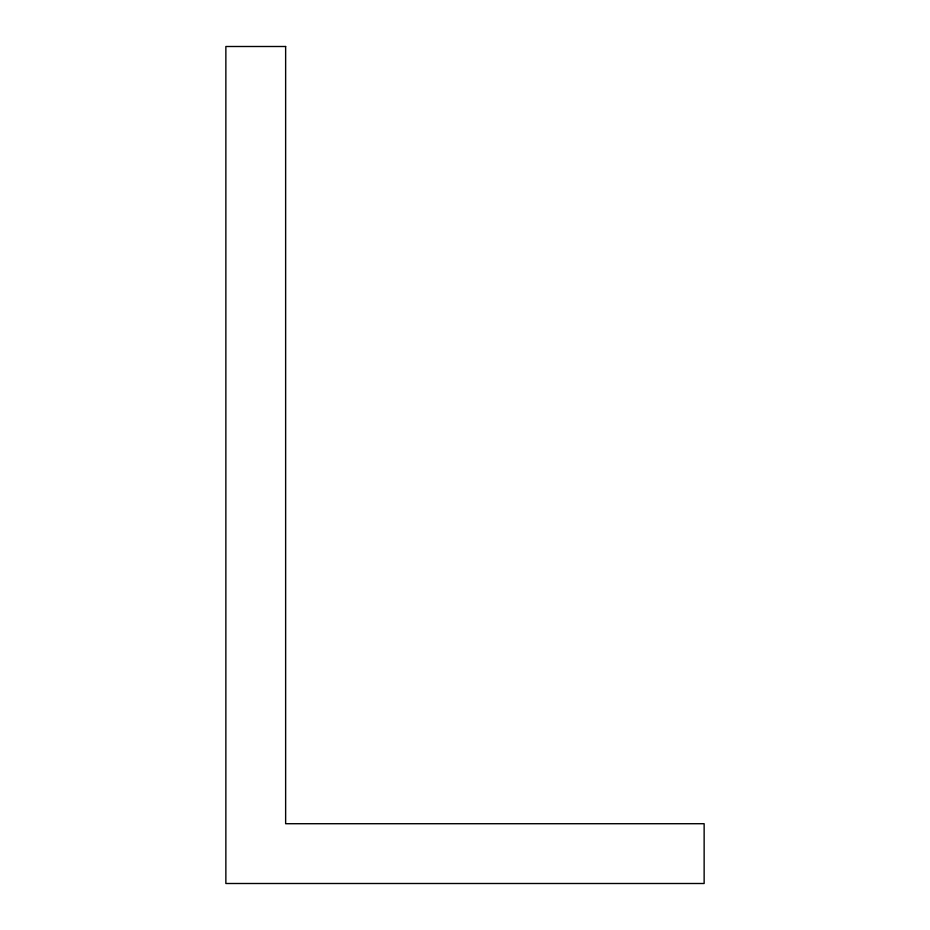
<?xml version="1.0" encoding="UTF-8"?>
<svg xmlns="http://www.w3.org/2000/svg" width="930" height="930" viewBox="0 0 930 930"><rect width="100%" height="100%" fill="white"/><g stroke="black" fill="none" stroke-linecap="round" stroke-linejoin="round"><path stroke-width="1.4" d="M285.638 46.5L225.862 46.5L225.862 883.5L704.138 883.5L704.138 823.713L285.638 823.713L285.638 46.5"/></g></svg>
